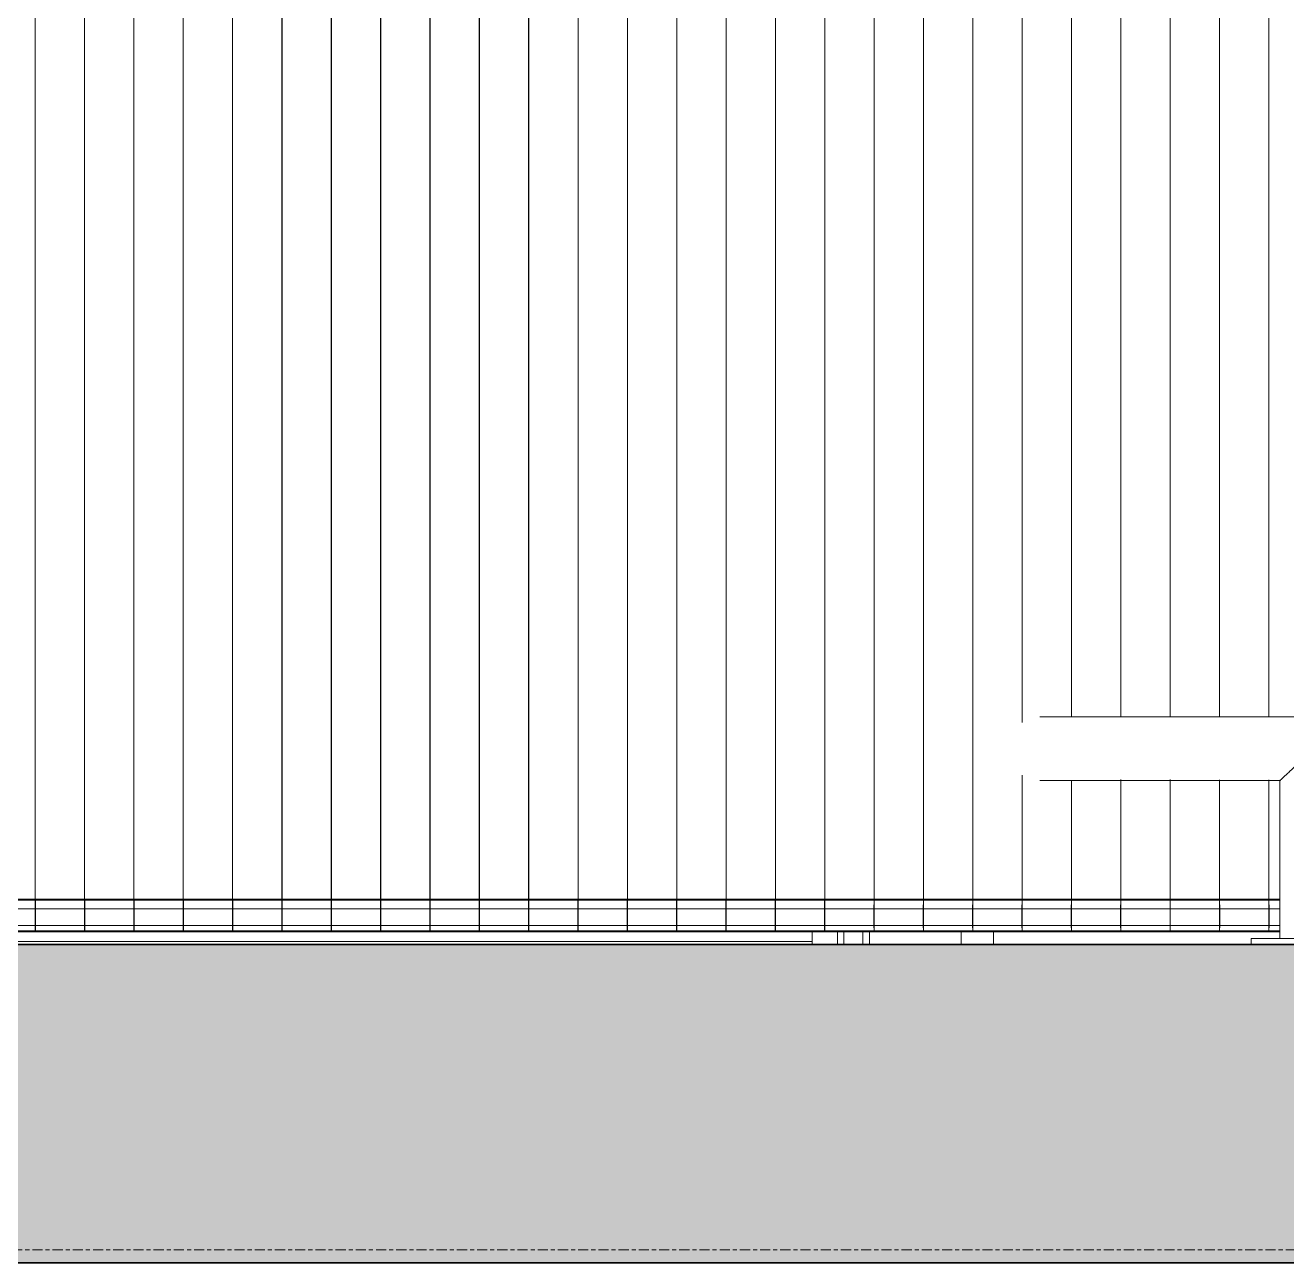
# Model space of a CAD drawing. Header units: centimetres. Extents: x -13467 to 3766, y -437 to 1921.
# Drawn here: x -780.9 to -582.7, y 44 to 238.4 of the extents above; entities that cross this region are included whole.
import ezdxf

# ---------------------------------------------------------------- set-up
doc = ezdxf.new("R2010")
doc.units = ezdxf.units.CM
doc.linetypes.add('Centre', pattern=[3.175, 0.635, -0.475, 1.59, -0.475])
for name, color, linetype, lineweight in [('A-DOOR', 7, 'Continuous', 9), ('A-FLOR', 7, 'Continuous', 9), ('A-FLOR-LEVL', 7, 'Continuous', 9), ('A-FLOR-PATT', 7, 'Continuous', 35), ('A-GENM', 7, 'Continuous', 9), ('Q-SPCQ', 7, 'Continuous', 9)]:
    doc.layers.add(name, color=color, linetype=linetype, lineweight=lineweight)

# ---------------------------------------------------------------- blocks, each defined once
blk = doc.blocks.new('PQ_RVR_EST-01_ZZ_ZZ_MO_T_A_rvt-2-Sección 1-2')
at = {"layer": 'A-FLOR-PATT', "lineweight": 9, "true_color": 0x9a9a9a}
blk.add_hatch(color=253, dxfattribs=at).paths.add_polyline_path([(-4386.6, 44), (2113.1, 44), (2113.1, 94), (-4386.6, 94), (-4386.6, 55.83)])
at = {"layer": 'A-FLOR', "lineweight": 35}
for p, q in [((2113.1, 94), (-3426.38, 94)), ((-4386.6, 44), (1960.17, 44))]:
    blk.add_line(p, q, dxfattribs=at)
blk = doc.blocks.new('Doors-Door-sets- LAHET-LAH010005 - 2_10 x 3_00-1686188-Sección 1-2')
at = {"layer": 'A-DOOR', "color": 8, "true_color": 0x808080}
for p, q in [((-105.95, 96.1), (-105.95, 94)), ((-101.95, 94), (-101.95, 96.06)), ((-100.95, 94), (-100.95, 96.09)), ((-97.96, 96.1), (-97.96, 94)), ((-96.95, 96.06), (-96.95, 94)), ((-105.9, 94.49), (-312, 94.49))]:
    blk.add_line(p, q, dxfattribs=at)
blk = doc.blocks.new('FCA_N_Cortina Plastico Industrial - 3_70x3_00-1687601-Sección 1-2')
at = {"layer": 'A-GENM', "color": 8, "true_color": 0x808080}
for p, q in [((-227.96, 101.09), (-227.96, 421.53)), ((-227.95, 421.53), (-227.95, 101.09)), ((-220.21, 101.09), (-220.21, 421.53)), ((-220.2, 421.53), (-220.2, 101.09)), ((-212.46, 101.09), (-212.46, 421.53)), ((-212.45, 421.53), (-212.45, 101.09)), ((-204.71, 101.09), (-204.71, 421.53)), ((-204.7, 421.53), (-204.7, 101.09)), ((-196.96, 101.09), (-196.96, 421.53)), ((-196.95, 421.53), (-196.95, 101.09)), ((-189.21, 101.09), (-189.21, 421.53)), ((-189.2, 421.53), (-189.2, 101.09)), ((-181.46, 101.09), (-181.46, 421.53)), ((-181.45, 421.53), (-181.45, 101.09)), ((-173.71, 101.09), (-173.71, 421.53)), ((-173.7, 421.53), (-173.7, 101.09)), ((-165.96, 101.09), (-165.96, 421.53)), ((-165.95, 421.53), (-165.95, 101.09)), ((-158.21, 101.09), (-158.21, 421.53)), ((-158.2, 421.53), (-158.2, 101.09)), ((-150.46, 101.09), (-150.46, 421.53)), ((-150.45, 421.53), (-150.45, 101.09)), ((-142.71, 101.09), (-142.71, 421.53)), ((-142.7, 421.53), (-142.7, 101.09)), ((-134.96, 101.09), (-134.96, 421.53)), ((-134.95, 421.53), (-134.95, 101.09)), ((-127.21, 101.09), (-127.21, 421.53)), ((-127.2, 421.53), (-127.2, 101.09)), ((-119.46, 101.09), (-119.46, 421.53)), ((-119.45, 421.53), (-119.45, 101.09)), ((-111.71, 101.09), (-111.71, 421.53)), ((-111.7, 421.53), (-111.7, 101.09)), ((-103.96, 101.09), (-103.96, 421.53)), ((-103.95, 421.53), (-103.95, 101.09)), ((-96.21, 101.09), (-96.21, 421.53)), ((-96.2, 421.53), (-96.2, 101.09)), ((-88.46, 101.09), (-88.46, 421.53)), ((-88.45, 421.53), (-88.45, 101.09)), ((-80.71, 101.09), (-80.71, 421.53)), ((-80.7, 421.53), (-80.7, 101.09)), ((-72.96, 128.89), (-72.96, 421.53)), ((-72.95, 421.53), (-72.95, 128.9)), ((-65.21, 129.76), (-65.21, 421.53)), ((-65.2, 421.53), (-65.2, 129.76)), ((-57.46, 129.77), (-57.46, 421.53)), ((-57.45, 421.53), (-57.45, 129.77)), ((-49.71, 129.77), (-49.71, 421.53)), ((-49.7, 421.53), (-49.7, 129.77)), ((-41.96, 129.77), (-41.96, 421.53)), ((-41.95, 421.53), (-41.95, 129.77)), ((-34.21, 129.76), (-34.21, 421.53)), ((-34.2, 421.53), (-34.2, 129.76)), ((-72.96, 101.09), (-72.96, 120.61)), ((-72.95, 120.61), (-72.95, 101.09)), ((-65.21, 101.09), (-65.21, 119.74)), ((-65.2, 119.74), (-65.2, 101.09)), ((-57.46, 101.09), (-57.46, 119.9)), ((-57.45, 119.9), (-57.45, 101.09)), ((-49.71, 101.09), (-49.71, 119.92)), ((-49.7, 119.92), (-49.7, 101.09)), ((-41.96, 101.09), (-41.96, 119.86)), ((-41.95, 119.86), (-41.95, 101.09)), ((-34.21, 101.09), (-34.21, 119.84)), ((-34.2, 119.84), (-34.2, 101.09)), ((-227.95, 101.1), (-235.7, 101.1)), ((-220.2, 101.1), (-227.95, 101.1)), ((-212.45, 101.1), (-220.2, 101.1)), ((-204.7, 101.1), (-212.45, 101.1)), ((-196.95, 101.1), (-204.7, 101.1)), ((-189.2, 101.1), (-196.95, 101.1)), ((-181.45, 101.1), (-189.2, 101.1)), ((-173.7, 101.1), (-181.45, 101.1)), ((-165.95, 101.1), (-173.7, 101.1)), ((-158.2, 101.1), (-165.95, 101.1)), ((-150.45, 101.1), (-158.2, 101.1)), ((-142.7, 101.1), (-150.45, 101.1)), ((-134.95, 101.1), (-142.7, 101.1)), ((-127.2, 101.1), (-134.95, 101.1)), ((-119.45, 101.1), (-127.2, 101.1)), ((-111.7, 101.1), (-119.45, 101.1)), ((-103.95, 101.1), (-111.7, 101.1)), ((-96.2, 101.1), (-103.95, 101.1)), ((-88.45, 101.1), (-96.2, 101.1)), ((-80.7, 101.1), (-88.45, 101.1)), ((-72.95, 101.1), (-80.7, 101.1)), ((-65.2, 101.1), (-72.95, 101.1)), ((-57.45, 101.1), (-65.2, 101.1)), ((-49.7, 101.1), (-57.45, 101.1)), ((-41.95, 101.1), (-49.7, 101.1)), ((-34.2, 101.1), (-41.95, 101.1)), ((-32.47, 101.1), (-34.2, 101.1)), ((-227.94, 100.97), (-235.69, 100.97)), ((-227.93, 99.57), (-235.68, 99.57)), ((-227.97, 100.97), (-227.98, 99.57)), ((-227.98, 99.57), (-227.98, 96.99)), ((-227.93, 99.57), (-227.94, 100.97)), ((-220.19, 100.97), (-227.94, 100.97)), ((-227.93, 96.99), (-227.93, 99.57)), ((-220.18, 99.57), (-227.93, 99.57)), ((-220.22, 100.97), (-220.23, 99.57)), ((-220.23, 99.57), (-220.23, 96.99)), ((-220.18, 99.57), (-220.19, 100.97)), ((-212.44, 100.97), (-220.19, 100.97)), ((-220.18, 96.99), (-220.18, 99.57)), ((-212.43, 99.57), (-220.18, 99.57)), ((-212.47, 100.97), (-212.48, 99.57)), ((-212.48, 99.57), (-212.48, 96.99)), ((-212.43, 99.57), (-212.44, 100.97)), ((-204.69, 100.97), (-212.44, 100.97)), ((-212.43, 96.99), (-212.43, 99.57)), ((-204.68, 99.57), (-212.43, 99.57)), ((-204.72, 100.97), (-204.73, 99.57)), ((-204.73, 99.57), (-204.73, 96.99)), ((-204.68, 99.57), (-204.69, 100.97)), ((-196.94, 100.97), (-204.69, 100.97)), ((-204.68, 96.99), (-204.68, 99.57)), ((-196.93, 99.57), (-204.68, 99.57)), ((-196.97, 100.97), (-196.98, 99.57)), ((-196.98, 99.57), (-196.98, 96.99)), ((-196.93, 99.57), (-196.94, 100.97)), ((-189.19, 100.97), (-196.94, 100.97)), ((-196.93, 96.99), (-196.93, 99.57)), ((-189.18, 99.57), (-196.93, 99.57)), ((-189.22, 100.97), (-189.23, 99.57)), ((-189.23, 99.57), (-189.23, 96.99)), ((-189.18, 99.57), (-189.19, 100.97)), ((-181.44, 100.97), (-189.19, 100.97)), ((-189.18, 96.99), (-189.18, 99.57)), ((-181.43, 99.57), (-189.18, 99.57)), ((-181.47, 100.97), (-181.48, 99.57)), ((-181.48, 99.57), (-181.48, 96.99)), ((-181.43, 99.57), (-181.44, 100.97)), ((-173.69, 100.97), (-181.44, 100.97)), ((-181.43, 96.99), (-181.43, 99.57)), ((-173.68, 99.57), (-181.43, 99.57)), ((-173.72, 100.97), (-173.73, 99.57)), ((-173.73, 99.57), (-173.73, 96.99)), ((-173.68, 99.57), (-173.69, 100.97)), ((-165.94, 100.97), (-173.69, 100.97)), ((-173.68, 96.99), (-173.68, 99.57)), ((-165.93, 99.57), (-173.68, 99.57)), ((-165.97, 100.97), (-165.98, 99.57)), ((-165.98, 99.57), (-165.98, 96.99)), ((-165.93, 99.57), (-165.94, 100.97)), ((-158.19, 100.97), (-165.94, 100.97)), ((-165.93, 96.99), (-165.93, 99.57)), ((-158.18, 99.57), (-165.93, 99.57)), ((-158.22, 100.97), (-158.23, 99.57)), ((-158.23, 99.57), (-158.23, 96.99)), ((-158.18, 99.57), (-158.19, 100.97)), ((-150.44, 100.97), (-158.19, 100.97)), ((-158.18, 96.99), (-158.18, 99.57)), ((-150.43, 99.57), (-158.18, 99.57)), ((-150.47, 100.97), (-150.48, 99.57)), ((-150.48, 99.57), (-150.48, 96.99)), ((-150.43, 99.57), (-150.44, 100.97)), ((-142.69, 100.97), (-150.44, 100.97)), ((-150.43, 96.99), (-150.43, 99.57)), ((-142.68, 99.57), (-150.43, 99.57)), ((-142.72, 100.97), (-142.73, 99.57)), ((-142.73, 99.57), (-142.73, 96.99)), ((-142.68, 99.57), (-142.69, 100.97)), ((-134.94, 100.97), (-142.69, 100.97)), ((-142.68, 96.99), (-142.68, 99.57)), ((-134.93, 99.57), (-142.68, 99.57)), ((-134.97, 100.97), (-134.98, 99.57)), ((-134.98, 99.57), (-134.98, 96.99)), ((-134.93, 99.57), (-134.94, 100.97)), ((-127.19, 100.97), (-134.94, 100.97)), ((-134.93, 96.99), (-134.93, 99.57)), ((-127.18, 99.57), (-134.93, 99.57)), ((-127.22, 100.97), (-127.23, 99.57)), ((-127.23, 99.57), (-127.23, 96.99)), ((-127.18, 99.57), (-127.19, 100.97)), ((-119.44, 100.97), (-127.19, 100.97)), ((-127.18, 96.99), (-127.18, 99.57)), ((-119.43, 99.57), (-127.18, 99.57)), ((-119.47, 100.97), (-119.48, 99.57)), ((-119.48, 99.57), (-119.48, 96.99)), ((-119.43, 99.57), (-119.44, 100.97)), ((-111.69, 100.97), (-119.44, 100.97)), ((-119.43, 96.99), (-119.43, 99.57)), ((-111.68, 99.57), (-119.43, 99.57)), ((-111.72, 100.97), (-111.73, 99.57)), ((-111.73, 99.57), (-111.73, 96.99)), ((-111.68, 99.57), (-111.69, 100.97)), ((-103.94, 100.97), (-111.69, 100.97)), ((-111.68, 96.99), (-111.68, 99.57)), ((-103.93, 99.57), (-111.68, 99.57)), ((-103.97, 100.97), (-103.98, 99.57)), ((-103.98, 99.57), (-103.98, 96.99)), ((-103.93, 99.57), (-103.94, 100.97)), ((-96.19, 100.97), (-103.94, 100.97)), ((-103.93, 96.99), (-103.93, 99.57)), ((-96.18, 99.57), (-103.93, 99.57)), ((-96.22, 100.97), (-96.23, 99.57)), ((-96.23, 99.57), (-96.23, 96.99)), ((-96.18, 99.57), (-96.19, 100.97)), ((-88.44, 100.97), (-96.19, 100.97)), ((-96.18, 96.99), (-96.18, 99.57)), ((-88.43, 99.57), (-96.18, 99.57)), ((-88.47, 100.97), (-88.48, 99.57)), ((-88.48, 99.57), (-88.48, 96.99)), ((-88.43, 99.57), (-88.44, 100.97)), ((-80.69, 100.97), (-88.44, 100.97)), ((-88.43, 96.99), (-88.43, 99.57)), ((-80.68, 99.57), (-88.43, 99.57)), ((-80.72, 100.97), (-80.73, 99.57)), ((-80.73, 99.57), (-80.73, 96.99)), ((-80.68, 99.57), (-80.69, 100.97)), ((-72.94, 100.97), (-80.69, 100.97)), ((-80.68, 96.99), (-80.68, 99.57)), ((-72.93, 99.57), (-80.68, 99.57)), ((-72.97, 100.97), (-72.98, 99.57)), ((-72.98, 99.57), (-72.98, 96.99)), ((-72.93, 99.57), (-72.94, 100.97)), ((-65.19, 100.97), (-72.94, 100.97)), ((-72.93, 96.99), (-72.93, 99.57)), ((-65.18, 99.57), (-72.93, 99.57)), ((-65.22, 100.97), (-65.23, 99.57)), ((-65.23, 99.57), (-65.23, 96.99)), ((-65.18, 99.57), (-65.19, 100.97)), ((-57.44, 100.97), (-65.19, 100.97)), ((-65.18, 96.99), (-65.18, 99.57)), ((-57.43, 99.57), (-65.18, 99.57)), ((-57.47, 100.97), (-57.48, 99.57)), ((-57.48, 99.57), (-57.48, 96.99)), ((-57.43, 99.57), (-57.44, 100.97)), ((-49.69, 100.97), (-57.44, 100.97)), ((-57.43, 96.99), (-57.43, 99.57)), ((-49.68, 99.57), (-57.43, 99.57)), ((-49.72, 100.97), (-49.73, 99.57)), ((-49.73, 99.57), (-49.73, 96.99)), ((-49.68, 99.57), (-49.69, 100.97)), ((-41.94, 100.97), (-49.69, 100.97)), ((-49.68, 96.99), (-49.68, 99.57)), ((-41.93, 99.57), (-49.68, 99.57)), ((-41.97, 100.97), (-41.98, 99.57)), ((-41.98, 99.57), (-41.98, 96.99)), ((-41.93, 99.57), (-41.94, 100.97)), ((-34.19, 100.97), (-41.94, 100.97)), ((-41.93, 96.99), (-41.93, 99.57)), ((-34.18, 99.57), (-41.93, 99.57)), ((-34.22, 100.97), (-34.23, 99.57)), ((-34.23, 99.57), (-34.23, 96.99)), ((-34.18, 99.57), (-34.19, 100.97)), ((-32.47, 100.97), (-34.19, 100.97)), ((-34.18, 96.99), (-34.18, 99.57)), ((-32.47, 99.57), (-34.18, 99.57)), ((-235.7, 96), (-227.95, 96)), ((-227.94, 96.13), (-235.69, 96.13)), ((-227.93, 96.99), (-235.68, 96.99)), ((-227.98, 96.99), (-227.97, 96.13)), ((-227.95, 96), (-220.2, 96)), ((-227.94, 96.13), (-227.93, 96.99)), ((-220.19, 96.13), (-227.94, 96.13)), ((-220.18, 96.99), (-227.93, 96.99)), ((-220.23, 96.99), (-220.22, 96.13)), ((-220.2, 96), (-212.45, 96)), ((-220.19, 96.13), (-220.18, 96.99)), ((-212.44, 96.13), (-220.19, 96.13)), ((-212.43, 96.99), (-220.18, 96.99)), ((-212.48, 96.99), (-212.47, 96.13)), ((-212.45, 96), (-204.7, 96)), ((-212.44, 96.13), (-212.43, 96.99)), ((-204.69, 96.13), (-212.44, 96.13)), ((-204.68, 96.99), (-212.43, 96.99)), ((-204.73, 96.99), (-204.72, 96.13)), ((-204.7, 96), (-196.95, 96)), ((-204.69, 96.13), (-204.68, 96.99)), ((-196.94, 96.13), (-204.69, 96.13)), ((-196.93, 96.99), (-204.68, 96.99)), ((-196.98, 96.99), (-196.97, 96.13)), ((-196.95, 96), (-189.2, 96)), ((-196.94, 96.13), (-196.93, 96.99)), ((-189.19, 96.13), (-196.94, 96.13)), ((-189.18, 96.99), (-196.93, 96.99)), ((-189.23, 96.99), (-189.22, 96.13)), ((-189.2, 96), (-181.45, 96)), ((-189.19, 96.13), (-189.18, 96.99)), ((-181.44, 96.13), (-189.19, 96.13)), ((-181.43, 96.99), (-189.18, 96.99)), ((-181.48, 96.99), (-181.47, 96.13)), ((-181.45, 96), (-173.7, 96)), ((-181.44, 96.13), (-181.43, 96.99)), ((-173.69, 96.13), (-181.44, 96.13)), ((-173.68, 96.99), (-181.43, 96.99)), ((-173.73, 96.99), (-173.72, 96.13)), ((-173.7, 96), (-165.95, 96)), ((-173.69, 96.13), (-173.68, 96.99)), ((-165.94, 96.13), (-173.69, 96.13)), ((-165.93, 96.99), (-173.68, 96.99)), ((-165.98, 96.99), (-165.97, 96.13)), ((-165.95, 96), (-158.2, 96)), ((-165.94, 96.13), (-165.93, 96.99)), ((-158.19, 96.13), (-165.94, 96.13)), ((-158.18, 96.99), (-165.93, 96.99)), ((-158.23, 96.99), (-158.22, 96.13)), ((-158.2, 96), (-150.45, 96)), ((-158.19, 96.13), (-158.18, 96.99)), ((-150.44, 96.13), (-158.19, 96.13)), ((-150.43, 96.99), (-158.18, 96.99)), ((-150.48, 96.99), (-150.47, 96.13)), ((-150.45, 96), (-142.7, 96)), ((-150.44, 96.13), (-150.43, 96.99)), ((-142.69, 96.13), (-150.44, 96.13)), ((-142.68, 96.99), (-150.43, 96.99)), ((-142.73, 96.99), (-142.72, 96.13)), ((-142.7, 96), (-134.95, 96)), ((-142.69, 96.13), (-142.68, 96.99)), ((-134.94, 96.13), (-142.69, 96.13)), ((-134.93, 96.99), (-142.68, 96.99)), ((-134.98, 96.99), (-134.97, 96.13)), ((-134.95, 96), (-127.2, 96)), ((-134.94, 96.13), (-134.93, 96.99)), ((-127.19, 96.13), (-134.94, 96.13)), ((-127.18, 96.99), (-134.93, 96.99)), ((-127.23, 96.99), (-127.22, 96.13)), ((-127.2, 96), (-119.45, 96)), ((-127.19, 96.13), (-127.18, 96.99)), ((-119.44, 96.13), (-127.19, 96.13)), ((-119.43, 96.99), (-127.18, 96.99)), ((-119.48, 96.99), (-119.47, 96.13)), ((-119.45, 96), (-111.7, 96)), ((-119.44, 96.13), (-119.43, 96.99)), ((-111.69, 96.13), (-119.44, 96.13)), ((-111.68, 96.99), (-119.43, 96.99)), ((-111.73, 96.99), (-111.72, 96.13)), ((-111.7, 96), (-103.95, 96)), ((-111.69, 96.13), (-111.68, 96.99)), ((-103.94, 96.13), (-111.69, 96.13)), ((-103.93, 96.99), (-111.68, 96.99)), ((-103.98, 96.99), (-103.97, 96.13)), ((-103.95, 96), (-96.2, 96)), ((-103.94, 96.13), (-103.93, 96.99)), ((-96.19, 96.13), (-103.94, 96.13)), ((-96.18, 96.99), (-103.93, 96.99)), ((-96.23, 96.99), (-96.22, 96.13)), ((-96.2, 96), (-88.45, 96)), ((-96.19, 96.13), (-96.18, 96.99)), ((-88.44, 96.13), (-96.19, 96.13)), ((-88.43, 96.99), (-96.18, 96.99)), ((-88.48, 96.99), (-88.47, 96.13)), ((-88.45, 96), (-80.7, 96)), ((-88.44, 96.13), (-88.43, 96.99)), ((-80.69, 96.13), (-88.44, 96.13)), ((-80.68, 96.99), (-88.43, 96.99)), ((-80.73, 96.99), (-80.72, 96.13)), ((-80.7, 96), (-72.95, 96)), ((-80.69, 96.13), (-80.68, 96.99)), ((-72.94, 96.13), (-80.69, 96.13)), ((-72.93, 96.99), (-80.68, 96.99)), ((-72.98, 96.99), (-72.97, 96.13)), ((-72.95, 96), (-65.2, 96)), ((-72.94, 96.13), (-72.93, 96.99)), ((-65.19, 96.13), (-72.94, 96.13)), ((-65.18, 96.99), (-72.93, 96.99)), ((-65.23, 96.99), (-65.22, 96.13)), ((-65.2, 96), (-57.45, 96)), ((-65.19, 96.13), (-65.18, 96.99)), ((-57.44, 96.13), (-65.19, 96.13)), ((-57.43, 96.99), (-65.18, 96.99)), ((-57.48, 96.99), (-57.47, 96.13)), ((-57.45, 96), (-49.7, 96)), ((-57.44, 96.13), (-57.43, 96.99)), ((-49.69, 96.13), (-57.44, 96.13)), ((-49.68, 96.99), (-57.43, 96.99)), ((-49.73, 96.99), (-49.72, 96.13)), ((-49.7, 96), (-41.95, 96)), ((-49.69, 96.13), (-49.68, 96.99)), ((-41.94, 96.13), (-49.69, 96.13)), ((-41.93, 96.99), (-49.68, 96.99)), ((-41.98, 96.99), (-41.97, 96.13)), ((-41.95, 96), (-34.2, 96)), ((-41.94, 96.13), (-41.93, 96.99)), ((-34.19, 96.13), (-41.94, 96.13)), ((-34.18, 96.99), (-41.93, 96.99)), ((-34.23, 96.99), (-34.22, 96.13)), ((-34.2, 96), (-32.49, 96)), ((-34.19, 96.13), (-34.18, 96.99)), ((-32.49, 96.13), (-34.19, 96.13)), ((-32.48, 96.99), (-34.18, 96.99))]:
    blk.add_line(p, q, dxfattribs=at)
for centre, major_axis, start_param, end_param in [((-227.95, 100.94), (0, 0.162), 0.12434, 1.367745), ((-227.95, 100.94), (0, 0.162), 4.91544, 6.158845), ((-220.2, 100.94), (0, 0.162), 0.12434, 1.367745), ((-220.2, 100.94), (0, 0.162), 4.91544, 6.158845), ((-212.45, 100.94), (0, 0.162), 0.12434, 1.367745), ((-212.45, 100.94), (0, 0.162), 4.91544, 6.158845), ((-204.7, 100.94), (0, 0.162), 0.12434, 1.367745), ((-204.7, 100.94), (0, 0.162), 4.91544, 6.158845), ((-196.95, 100.94), (0, 0.162), 0.12434, 1.367745), ((-196.95, 100.94), (0, 0.162), 4.91544, 6.158845), ((-189.2, 100.94), (0, 0.162), 0.12434, 1.367745), ((-189.2, 100.94), (0, 0.162), 4.91544, 6.158845), ((-181.45, 100.94), (0, 0.162), 0.12434, 1.367745), ((-181.45, 100.94), (0, 0.162), 4.91544, 6.158845), ((-173.7, 100.94), (0, 0.162), 0.12434, 1.367745), ((-173.7, 100.94), (0, 0.162), 4.91544, 6.158845), ((-165.95, 100.94), (0, 0.162), 0.12434, 1.367745), ((-165.95, 100.94), (0, 0.162), 4.91544, 6.158845), ((-158.2, 100.94), (0, 0.162), 0.12434, 1.367745), ((-158.2, 100.94), (0, 0.162), 4.91544, 6.158845), ((-150.45, 100.94), (0, 0.162), 0.12434, 1.367745), ((-150.45, 100.94), (0, 0.162), 4.91544, 6.158845), ((-142.7, 100.94), (0, 0.162), 0.12434, 1.367745), ((-142.7, 100.94), (0, 0.162), 4.91544, 6.158845), ((-134.95, 100.94), (0, 0.162), 0.12434, 1.367745), ((-134.95, 100.94), (0, 0.162), 4.91544, 6.158845), ((-127.2, 100.94), (0, 0.162), 0.12434, 1.367745), ((-127.2, 100.94), (0, 0.162), 4.91544, 6.158845), ((-119.45, 100.94), (0, 0.162), 0.12434, 1.367745), ((-119.45, 100.94), (0, 0.162), 4.91544, 6.158845), ((-111.7, 100.94), (0, 0.162), 0.12434, 1.367745), ((-111.7, 100.94), (0, 0.162), 4.91544, 6.158845), ((-103.95, 100.94), (0, 0.162), 0.12434, 1.367745), ((-103.95, 100.94), (0, 0.162), 4.91544, 6.158845), ((-96.2, 100.94), (0, 0.162), 0.12434, 1.367745), ((-96.2, 100.94), (0, 0.162), 4.91544, 6.158845), ((-88.45, 100.94), (0, 0.162), 0.12434, 1.367745), ((-88.45, 100.94), (0, 0.162), 4.91544, 6.158845), ((-80.7, 100.94), (0, 0.162), 0.12434, 1.367745), ((-80.7, 100.94), (0, 0.162), 4.91544, 6.158845), ((-72.95, 100.94), (0, 0.162), 0.12434, 1.367745), ((-72.95, 100.94), (0, 0.162), 4.91544, 6.158845), ((-65.2, 100.94), (0, 0.162), 0.12434, 1.367745), ((-65.2, 100.94), (0, 0.162), 4.91544, 6.158845), ((-57.45, 100.94), (0, 0.162), 0.12434, 1.367745), ((-57.45, 100.94), (0, 0.162), 4.91544, 6.158845), ((-49.7, 100.94), (0, 0.162), 0.12434, 1.367745), ((-49.7, 100.94), (0, 0.162), 4.91544, 6.158845), ((-41.95, 100.94), (0, 0.162), 0.12434, 1.367745), ((-41.95, 100.94), (0, 0.162), 4.91544, 6.158845), ((-34.2, 100.94), (0, 0.162), 0.12434, 1.367745), ((-34.2, 100.94), (0, 0.162), 4.91544, 6.158845), ((-227.95, 96.16), (0, 0.161), 1.779716, 3.017786), ((-227.95, 96.16), (0, 0.161), 3.2654, 4.50347), ((-220.2, 96.16), (0, 0.161), 1.779716, 3.017786), ((-220.2, 96.16), (0, 0.161), 3.2654, 4.50347), ((-212.45, 96.16), (0, 0.161), 1.779716, 3.017786), ((-212.45, 96.16), (0, 0.161), 3.2654, 4.50347), ((-204.7, 96.16), (0, 0.161), 1.779716, 3.017786), ((-204.7, 96.16), (0, 0.161), 3.2654, 4.50347), ((-196.95, 96.16), (0, 0.161), 1.779716, 3.017786), ((-196.95, 96.16), (0, 0.161), 3.2654, 4.50347), ((-189.2, 96.16), (0, 0.161), 1.779716, 3.017786), ((-189.2, 96.16), (0, 0.161), 3.2654, 4.50347), ((-181.45, 96.16), (0, 0.161), 1.779716, 3.017786), ((-181.45, 96.16), (0, 0.161), 3.2654, 4.50347), ((-173.7, 96.16), (0, 0.161), 1.779716, 3.017786), ((-173.7, 96.16), (0, 0.161), 3.2654, 4.50347), ((-165.95, 96.16), (0, 0.161), 1.779716, 3.017786), ((-165.95, 96.16), (0, 0.161), 3.2654, 4.50347), ((-158.2, 96.16), (0, 0.161), 1.779716, 3.017786), ((-158.2, 96.16), (0, 0.161), 3.2654, 4.50347), ((-150.45, 96.16), (0, 0.161), 1.779716, 3.017786), ((-150.45, 96.16), (0, 0.161), 3.2654, 4.50347), ((-142.7, 96.16), (0, 0.161), 1.779716, 3.017786), ((-142.7, 96.16), (0, 0.161), 3.2654, 4.50347), ((-134.95, 96.16), (0, 0.161), 1.779716, 3.017786), ((-134.95, 96.16), (0, 0.161), 3.2654, 4.50347), ((-127.2, 96.16), (0, 0.161), 1.779716, 3.017786), ((-127.2, 96.16), (0, 0.161), 3.2654, 4.50347), ((-119.45, 96.16), (0, 0.161), 1.779716, 3.017786), ((-119.45, 96.16), (0, 0.161), 3.2654, 4.50347), ((-111.7, 96.16), (0, 0.161), 1.779716, 3.017786), ((-111.7, 96.16), (0, 0.161), 3.2654, 4.50347), ((-103.95, 96.16), (0, 0.161), 1.779716, 3.017786), ((-103.95, 96.16), (0, 0.161), 3.2654, 4.50347), ((-96.2, 96.16), (0, 0.161), 1.779716, 3.017786), ((-96.2, 96.16), (0, 0.161), 3.2654, 4.50347), ((-88.45, 96.16), (0, 0.161), 1.779716, 3.017786), ((-88.45, 96.16), (0, 0.161), 3.2654, 4.50347), ((-80.7, 96.16), (0, 0.161), 1.779716, 3.017786), ((-80.7, 96.16), (0, 0.161), 3.2654, 4.50347), ((-72.95, 96.16), (0, 0.161), 1.779716, 3.017786), ((-72.95, 96.16), (0, 0.161), 3.2654, 4.50347), ((-65.2, 96.16), (0, 0.161), 1.779716, 3.017786), ((-65.2, 96.16), (0, 0.161), 3.2654, 4.50347), ((-57.45, 96.16), (0, 0.161), 1.779716, 3.017786), ((-57.45, 96.16), (0, 0.161), 3.2654, 4.50347), ((-49.7, 96.16), (0, 0.161), 1.779716, 3.017786), ((-49.7, 96.16), (0, 0.161), 3.2654, 4.50347), ((-41.95, 96.16), (0, 0.161), 1.779716, 3.017786), ((-41.95, 96.16), (0, 0.161), 3.2654, 4.50347), ((-34.2, 96.16), (0, 0.161), 1.779716, 3.017786), ((-34.2, 96.16), (0, 0.161), 3.2654, 4.50347)]:
    blk.add_ellipse(centre, major_axis=major_axis, ratio=0.087156, start_param=start_param, end_param=end_param, dxfattribs=at)
blk = doc.blocks.new('RVR_Bolardo proteccion-03 - RVR_Bolardo proteccion-03-1706103-Sección 1-2')
at = {"layer": 'A-GENM', "color": 8, "true_color": 0x808080}
for p, q in [((481.48, 129.77), (-58.04, 129.77)), ((-58.04, 119.73), (-32.48, 119.73)), ((-32.49, 119.74), (-32.49, 94.96)), ((-36.97, 94.96), (-17.92, 94.96)), ((-36.97, 94), (-36.97, 94.96))]:
    blk.add_line(p, q, dxfattribs=at)
at = {"layer": 'A-GENM', "color": 8, "true_color": 0x808080, "flags": 128}
for points in [[(-58.04, 129.77), (-58.53, 129.77), (-59.01, 129.77), (-59.49, 129.77), (-59.97, 129.77), (-60.45, 129.77), (-60.92, 129.77), (-61.39, 129.77), (-61.86, 129.77), (-62.31, 129.77), (-62.77, 129.77), (-63.21, 129.77), (-63.64, 129.77), (-64.07, 129.77), (-64.49, 129.77), (-64.89, 129.77), (-65.29, 129.77), (-65.67, 129.77), (-66.04, 129.77), (-66.4, 129.77), (-66.74, 129.77), (-67.08, 129.77), (-67.39, 129.77), (-67.69, 129.77), (-67.98, 129.77), (-68.25, 129.77), (-68.5, 129.77), (-68.74, 129.77), (-68.96, 129.77), (-69.16, 129.77), (-69.35, 129.77), (-69.52, 129.77), (-69.66, 129.77), (-69.79, 129.77), (-69.91, 129.77), (-70, 129.77), (-70.07, 129.77), (-70.12, 129.77), (-70.16, 129.77), (-70.17, 129.77), (-70.17, 129.77)], [(-70.17, 119.73), (-70.16, 119.73), (-70.14, 119.73), (-70.09, 119.73), (-70.02, 119.73), (-69.93, 119.73), (-69.83, 119.73), (-69.7, 119.73), (-69.56, 119.73), (-69.4, 119.73), (-69.22, 119.73), (-69.02, 119.73), (-68.8, 119.73), (-68.57, 119.73), (-68.32, 119.73), (-68.05, 119.73), (-67.77, 119.73), (-67.48, 119.73), (-67.16, 119.73), (-66.84, 119.73), (-66.49, 119.73), (-66.14, 119.73), (-65.77, 119.73), (-65.39, 119.73), (-65, 119.73), (-64.6, 119.73), (-64.18, 119.73), (-63.76, 119.73), (-63.33, 119.73), (-62.89, 119.73), (-62.44, 119.73), (-61.98, 119.73), (-61.52, 119.73), (-61.05, 119.73), (-60.58, 119.73), (-60.1, 119.73), (-59.62, 119.73), (-59.14, 119.73), (-58.66, 119.73), (-58.17, 119.73), (-58.04, 119.73)]]:
    blk.add_lwpolyline(points, dxfattribs=at)
at = {"layer": 'A-GENM', "color": 8, "true_color": 0x808080}
blk.add_open_spline([(-32.43, 119.82), (-32.45, 119.79), (-32.48, 119.74), (-32.48, 119.72), (-32.44, 119.76), (-32.36, 119.83), (-32.23, 119.95), (-32.06, 120.11), (-31.88, 120.27), (-31.73, 120.41), (-31.62, 120.53), (-31.5, 120.64), (-31.32, 120.81), (-31.09, 121.03), (-30.79, 121.3), (-30.48, 121.59), (-30.16, 121.9), (-29.83, 122.21), (-29.49, 122.53), (-29.12, 122.82), (-28.73, 123.08), (-28.19, 123.41), (-27.75, 123.62), (-27.44, 123.74)], degree=3, knots=[0.4444444, 0.4444444, 0.4444444, 0.4444444, 0.4722222, 0.5, 0.5277778, 0.5555556, 0.5833333, 0.6111111, 0.6388889, 0.6527778, 0.6666667, 0.6805556, 0.6944444, 0.7222222, 0.75, 0.7777778, 0.8055556, 0.8333333, 0.8611111, 0.8888889, 0.9166667, 0.9444444, 1, 1, 1, 1], dxfattribs=at)
blk = doc.blocks.new('RVR-Rack Almacenamiento - Default-1745759-Sección 1-2')
at = {"layer": 'Q-SPCQ', "color": 253, "true_color": 0xaaaaaa}
for p, q in [((-17.58, 116.86), (-15.76, 116.86)), ((-17.58, 113.05), (-15.76, 113.05)), ((-82.52, 94), (-82.52, 96.1)), ((-77.44, 94), (-77.44, 96.09))]:
    blk.add_line(p, q, dxfattribs=at)

msp = doc.modelspace()

# ---------------------------------------------------------------- hatches: boundary and pattern name
at = {"layer": 'A-FLOR-PATT', "lineweight": 9, "true_color": 0x9a9a9a}
msp.add_hatch(color=253, dxfattribs=at).paths.add_polyline_path([(-4937.954, 44), (1508.821, 44), (1508.821, 94), (-4937.954, 94), (-4937.954, 55.831)])

# ---------------------------------------------------------------- linework, layer by layer
at = {"layer": 'A-FLOR', "lineweight": 35}
for p, q in [((1508.821, 94), (-3977.733, 94)), ((-4937.954, 44), (1408.821, 44))]:
    msp.add_line(p, q, dxfattribs=at)
at = {"layer": 'A-FLOR-LEVL', "color": 253, "linetype": 'Centre', "true_color": 0xaaaaaa}
for p, q in [((-5238.571, 94), (1888.136, 94)), ((-5238.571, 46.025), (1888.136, 46.025))]:
    msp.add_line(p, q, dxfattribs=at)

# ---------------------------------------------------------------- block references
at = {"lineweight": 5}
msp.add_blockref('PQ_RVR_EST-01_ZZ_ZZ_MO_T_A_rvt-2-Sección 1-2', (-551.352, 0), dxfattribs=at)
at = {"layer": 'A-DOOR', "color": 8, "true_color": 0x808080}
msp.add_blockref('Doors-Door-sets- LAHET-LAH010005 - 2_10 x 3_00-1686188-Sección 1-2', (-551.352, 0), dxfattribs=at)
at = {"layer": 'A-GENM', "color": 8, "true_color": 0x808080}
for name in ['FCA_N_Cortina Plastico Industrial - 3_70x3_00-1687601-Sección 1-2', 'RVR_Bolardo proteccion-03 - RVR_Bolardo proteccion-03-1706103-Sección 1-2']:
    msp.add_blockref(name, (-551.352, 0), dxfattribs=at)
at = {"layer": 'Q-SPCQ', "color": 253, "true_color": 0xaaaaaa}
msp.add_blockref('RVR-Rack Almacenamiento - Default-1745759-Sección 1-2', (-551.352, 0), dxfattribs=at)

doc.saveas('drawing.dxf')
